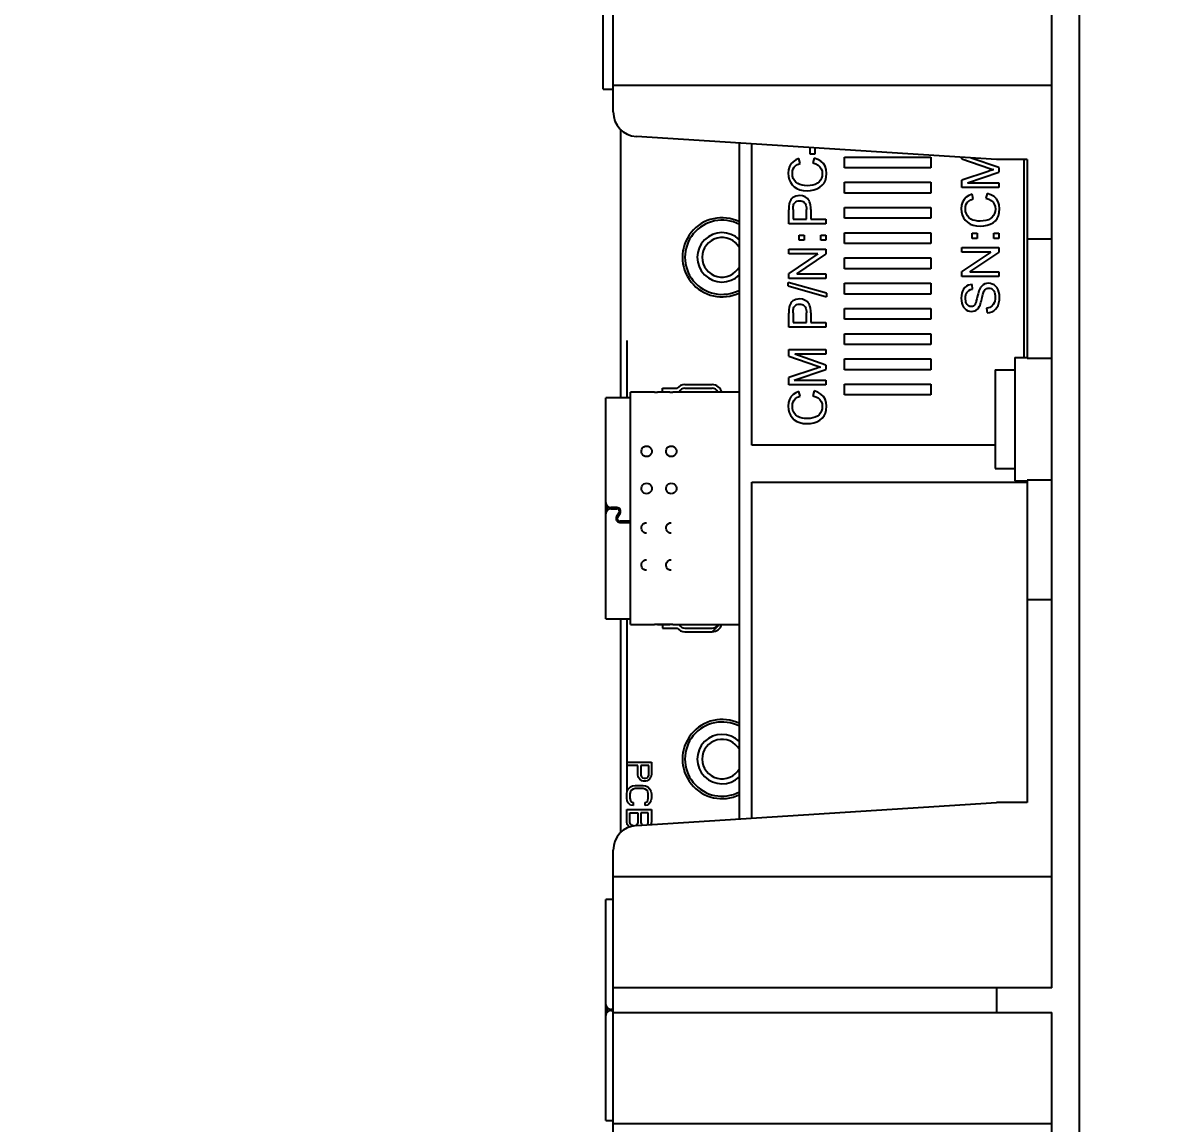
# Model space of a CAD drawing. Header units: millimetres. Extents: x 0 to 841, y 0 to 594.
# Drawn here: x 108.94 to 155.6, y 181.38 to 225.92 of the extents above; entities that cross this region are included whole.
import ezdxf

# ---------------------------------------------------------------- set-up
doc = ezdxf.new("R2010")
doc.units = ezdxf.units.MM
doc.header["$LTSCALE"] = 46.255
doc.layers.get('0').update_dxf_attribs({"linetype": 'CONTINUOUS'})
doc.layers.add('ASSEM_MEM', color=7, linetype='CONTINUOUS')
doc.styles.get("Standard").update_dxf_attribs({"font": 'txt', "width": 0.8})
doc.dimstyles.new('DIMSTYLE_1', dxfattribs={"dimtxt": 3, "dimasz": 2.1, "dimexe": 2, "dimexo": 1, "dimgap": 0.75, "dimtad": 1, "dimzin": 0, "dimdsep": 46, "dimtxsty": 'STANDARD', "dimblk": '_FILLED', "dimblk1": '_FILLED', "dimblk2": '_FILLED', "dimcen": 0.09, "dimazin": 0, "dimtp": 0.01, "dimtm": 0.01, "dimtfac": 1, "dimtofl": 0, "dimtmove": 0, "dimatfit": 3, "dimldrblk": '_FILLED', "dimfxl": 1, "dimtolj": 1, "dimtzin": 0, "dimarcsym": 0})

# ---------------------------------------------------------------- blocks, each defined once
blk = doc.blocks.new('_FILLED')
at = {"color": 0, "linetype": 'BYBLOCK'}
blk.add_solid([(0, 0), (-1, 0.167), (-1, -0.167)], dxfattribs=at)
blk = doc.blocks.new('*D13')
at = {"color": 7, "linetype": 'CONTINUOUS'}
for p, q in [((129.102, 252.79), (102.315, 252.79)), ((104.315, 252.79), (104.315, 183.26)), ((104.315, 113.73), (104.315, 183.26)), ((160.592, 113.73), (102.315, 113.73))]:
    blk.add_line(p, q, dxfattribs=at)
at = {"color": 7, "linetype": 'CONTINUOUS', "xscale": 2.1, "yscale": 2.1, "zscale": 2.1}
for p, rotation in [((104.315, 252.79), 90), ((104.315, 113.73), 270)]:
    blk.add_blockref('_FILLED', p, dxfattribs=dict(at, rotation=rotation))
at = {"color": 7, "linetype": 'CONTINUOUS', "insert": (100.565, 176.22), "char_height": 3, "width": 14.4, "attachment_point": 2, "rotation": 90, "line_spacing_factor": 0.9}
blk.add_mtext('139.06', dxfattribs=at)

msp = doc.modelspace()

# ---------------------------------------------------------------- linework, layer by layer
at = {"color": 7, "linetype": 'CONTINUOUS'}
for p, q in [((132.802, 222.327), (132.802, 234.452)), ((150.547, 186.89), (150.547, 227.89)), ((150.547, 223.39), (132.802, 223.39)), ((148.302, 220.39), (133.738, 221.329)), ((137.902, 221.06), (137.902, 193.719)), ((138.402, 208.84), (138.402, 221.028)), ((140.767, 220.606), (140.767, 220.876)), ((140.952, 220.864), (140.952, 220.606)), ((140.36, 220.236), (140.314, 220.431)), ((140.952, 220.606), (140.767, 220.606)), ((140.926, 220.457), (140.876, 220.258)), ((142.152, 220.058), (142.152, 220.496)), ((142.152, 220.496), (145.652, 220.496)), ((145.652, 220.496), (145.652, 220.058)), ((146.902, 220.427), (146.902, 220.48)), ((146.902, 220.427), (148.035, 220.037)), ((148.402, 220.067), (147.284, 220.455)), ((149.547, 220.39), (148.302, 220.39)), ((149.402, 220.39), (149.402, 212.39)), ((149.547, 220.39), (149.547, 212.357)), ((145.652, 220.058), (142.152, 220.058)), ((147.964, 219.916), (146.902, 219.561)), ((147.125, 219.454), (148.402, 219.888)), ((148.402, 220.067), (148.402, 219.888)), ((142.152, 219.037), (142.152, 219.475)), ((142.152, 219.475), (145.652, 219.475)), ((145.652, 219.475), (145.652, 219.037)), ((146.902, 219.263), (146.902, 219.561)), ((147.125, 219.454), (148.402, 219.454)), ((148.402, 219.454), (148.402, 219.263)), ((145.652, 219.037), (142.152, 219.037)), ((148.402, 219.263), (146.902, 219.263)), ((147.36, 218.803), (147.314, 218.999)), ((147.926, 219.024), (147.876, 218.826)), ((142.152, 218.017), (142.152, 218.454)), ((142.152, 218.454), (145.652, 218.454)), ((145.652, 218.454), (145.652, 218.017)), ((139.902, 217.79), (139.902, 218.356)), ((140.079, 218.372), (140.079, 217.989)), ((140.079, 217.989), (140.615, 217.989)), ((140.615, 217.989), (140.615, 218.377)), ((140.792, 218.373), (140.792, 217.989)), ((140.792, 217.989), (141.402, 217.989)), ((141.402, 217.989), (141.402, 217.79)), ((145.652, 218.017), (142.152, 218.017)), ((141.402, 217.79), (139.902, 217.79)), ((140.316, 217.13), (140.316, 217.34)), ((140.316, 217.34), (140.525, 217.34)), ((140.525, 217.13), (140.316, 217.13)), ((140.525, 217.34), (140.525, 217.13)), ((141.193, 217.13), (141.193, 217.34)), ((141.193, 217.34), (141.402, 217.34)), ((141.402, 217.13), (141.193, 217.13)), ((141.402, 217.34), (141.402, 217.13)), ((142.152, 216.996), (142.152, 217.433)), ((142.152, 217.433), (145.652, 217.433)), ((145.652, 216.996), (142.152, 216.996)), ((145.652, 217.433), (145.652, 216.996)), ((147.316, 217.201), (147.316, 217.411)), ((147.316, 217.411), (147.525, 217.411)), ((147.525, 217.201), (147.316, 217.201)), ((147.525, 217.411), (147.525, 217.201)), ((148.193, 217.201), (148.193, 217.411)), ((148.193, 217.411), (148.402, 217.411)), ((148.402, 217.201), (148.193, 217.201)), ((148.402, 217.411), (148.402, 217.201)), ((149.547, 217.19), (150.547, 217.19)), ((139.902, 216.578), (139.902, 216.769)), ((139.902, 216.769), (141.402, 216.769)), ((141.08, 216.578), (139.902, 215.79)), ((141.08, 216.578), (139.902, 216.578)), ((140.224, 215.777), (141.402, 216.565)), ((141.402, 216.769), (141.402, 216.565)), ((146.902, 216.649), (146.902, 216.84)), ((146.902, 216.84), (148.402, 216.84)), ((148.08, 216.649), (146.902, 215.862)), ((148.08, 216.649), (146.902, 216.649)), ((147.224, 215.848), (148.402, 216.636)), ((148.402, 216.84), (148.402, 216.636)), ((142.152, 215.975), (142.152, 216.412)), ((142.152, 216.412), (145.652, 216.412)), ((145.652, 216.412), (145.652, 215.975)), ((139.902, 215.587), (139.902, 215.79)), ((140.224, 215.777), (141.402, 215.777)), ((141.402, 215.777), (141.402, 215.587)), ((145.652, 215.975), (142.152, 215.975)), ((146.902, 215.658), (146.902, 215.862)), ((148.402, 215.658), (146.902, 215.658)), ((147.224, 215.848), (148.402, 215.848)), ((148.402, 215.848), (148.402, 215.658)), ((139.877, 215.28), (139.877, 215.427)), ((141.428, 214.993), (139.877, 215.427)), ((139.877, 215.28), (141.428, 214.845)), ((141.402, 215.587), (139.902, 215.587)), ((142.152, 214.954), (142.152, 215.392)), ((142.152, 215.392), (145.652, 215.392)), ((145.652, 215.392), (145.652, 214.954)), ((147.339, 215.153), (147.325, 215.344)), ((141.428, 214.993), (141.428, 214.845)), ((145.652, 214.954), (142.152, 214.954)), ((140.079, 214.191), (140.079, 213.807)), ((140.615, 213.807), (140.615, 214.195)), ((140.792, 214.192), (140.792, 213.807)), ((142.152, 213.933), (142.152, 214.371)), ((142.152, 214.371), (145.652, 214.371)), ((145.652, 214.371), (145.652, 213.933)), ((147.904, 214.382), (147.92, 214.195)), ((139.902, 213.609), (139.902, 214.175)), ((140.079, 213.807), (140.615, 213.807)), ((140.792, 213.807), (141.402, 213.807)), ((141.402, 213.807), (141.402, 213.609)), ((145.652, 213.933), (142.152, 213.933)), ((141.402, 213.609), (139.902, 213.609)), ((142.152, 212.912), (142.152, 213.35)), ((142.152, 213.35), (145.652, 213.35)), ((145.652, 213.35), (145.652, 212.912)), ((145.652, 212.912), (142.152, 212.912)), ((139.902, 212.439), (139.902, 212.707)), ((139.902, 212.707), (141.402, 212.707)), ((139.902, 212.439), (141.035, 212.05)), ((141.402, 212.079), (140.147, 212.515)), ((141.402, 212.515), (140.147, 212.515)), ((141.402, 212.707), (141.402, 212.515)), ((142.152, 211.892), (142.152, 212.329)), ((142.152, 212.329), (145.652, 212.329)), ((145.652, 212.329), (145.652, 211.892)), ((149.047, 212.39), (149.047, 207.39)), ((149.047, 212.39), (149.547, 212.39)), ((149.547, 212.357), (150.547, 212.357)), ((140.964, 211.929), (139.902, 211.574)), ((140.125, 211.466), (141.402, 211.9)), ((141.402, 212.079), (141.402, 211.9)), ((145.652, 211.892), (142.152, 211.892)), ((148.247, 211.89), (148.247, 207.89)), ((148.247, 211.89), (149.047, 211.89)), ((139.902, 211.275), (139.902, 211.574)), ((140.125, 211.466), (141.402, 211.466)), ((141.402, 211.466), (141.402, 211.275)), ((141.402, 211.275), (139.902, 211.275)), ((140.36, 210.816), (140.314, 211.011)), ((140.926, 211.037), (140.876, 210.838)), ((142.152, 210.871), (142.152, 211.308)), ((142.152, 211.308), (145.652, 211.308)), ((145.652, 211.308), (145.652, 210.871)), ((145.652, 210.871), (142.152, 210.871)), ((148.247, 208.84), (138.402, 208.84)), ((148.247, 207.89), (149.047, 207.89)), ((138.402, 193.751), (138.402, 207.34)), ((138.402, 207.34), (149.547, 207.34)), ((149.047, 207.39), (149.547, 207.39)), ((149.547, 207.422), (149.547, 194.39)), ((150.547, 207.422), (149.547, 207.422)), ((149.547, 202.59), (150.547, 202.59)), ((133.738, 193.45), (148.302, 194.39)), ((149.547, 194.39), (148.302, 194.39)), ((132.802, 180.327), (132.802, 192.452)), ((132.802, 191.39), (150.547, 191.39)), ((150.547, 186.89), (132.802, 186.89)), ((148.302, 186.89), (148.302, 185.89)), ((132.802, 185.89), (150.547, 185.89)), ((150.547, 144.89), (150.547, 185.89)), ((150.547, 181.39), (132.802, 181.39))]:
    msp.add_line(p, q, dxfattribs=at)
for points in [[(140.314, 220.431), (140.181, 220.378), (140.074, 220.305), (139.992, 220.217)], [(140.876, 220.258), (140.996, 220.221), (141.09, 220.168), (141.162, 220.102)], [(141.3, 220.232), (141.203, 220.327), (141.079, 220.403), (140.926, 220.457)], [(139.992, 220.217), (139.929, 220.109), (139.89, 219.983), (139.877, 219.839)], [(139.877, 219.839), (139.887, 219.709), (139.918, 219.587), (139.968, 219.474)], [(140.047, 219.835), (140.056, 219.933), (140.082, 220.015), (140.122, 220.084)], [(140.129, 219.545), (140.084, 219.628), (140.056, 219.724), (140.047, 219.835)], [(140.122, 220.084), (140.18, 220.144), (140.26, 220.195), (140.36, 220.236)], [(141.162, 220.102), (141.215, 220.02), (141.247, 219.926), (141.258, 219.819)], [(141.258, 219.819), (141.25, 219.729), (141.227, 219.644), (141.188, 219.564)], [(141.428, 219.836), (141.413, 219.989), (141.369, 220.121), (141.3, 220.232)], [(141.33, 219.441), (141.383, 219.549), (141.417, 219.681), (141.428, 219.836)], [(148.035, 220.037), (148.114, 220.011), (148.186, 219.988)], [(139.968, 219.474), (140.037, 219.373), (140.125, 219.288), (140.233, 219.22)], [(140.352, 219.382), (140.264, 219.421), (140.19, 219.476), (140.129, 219.545)], [(140.64, 219.335), (140.542, 219.34), (140.446, 219.356), (140.352, 219.382)], [(140.975, 219.391), (140.875, 219.36), (140.764, 219.342), (140.64, 219.335)], [(141.188, 219.564), (141.133, 219.493), (141.063, 219.435), (140.975, 219.391)], [(141.043, 219.209), (141.163, 219.274), (141.258, 219.352), (141.33, 219.441)], [(140.132, 218.889), (140.073, 218.854), (140.025, 218.814), (139.987, 218.769)], [(140.336, 218.935), (140.263, 218.93), (140.194, 218.914), (140.132, 218.889)], [(140.233, 219.22), (140.353, 219.171), (140.489, 219.141), (140.641, 219.131)], [(140.66, 218.813), (140.568, 218.88), (140.46, 218.921), (140.336, 218.935)], [(140.641, 219.131), (140.785, 219.14), (140.919, 219.166), (141.043, 219.209)], [(147.314, 218.999), (147.181, 218.945), (147.074, 218.873), (146.992, 218.785)], [(148.3, 218.799), (148.203, 218.895), (148.079, 218.97), (147.926, 219.024)], [(139.916, 218.584), (139.908, 218.513), (139.904, 218.438), (139.902, 218.356)], [(139.987, 218.769), (139.957, 218.716), (139.933, 218.655), (139.916, 218.584)], [(140.079, 218.372), (140.08, 218.417), (140.081, 218.457), (140.084, 218.494), (140.087, 218.527), (140.093, 218.557)], [(140.093, 218.557), (140.112, 218.605), (140.141, 218.647), (140.182, 218.682)], [(140.182, 218.682), (140.229, 218.709), (140.283, 218.725), (140.342, 218.731)], [(140.342, 218.731), (140.396, 218.727), (140.441, 218.716), (140.481, 218.7), (140.514, 218.678), (140.544, 218.65)], [(140.544, 218.65), (140.565, 218.621), (140.583, 218.586), (140.597, 218.543), (140.607, 218.494), (140.613, 218.439), (140.615, 218.377)], [(140.792, 218.373), (140.789, 218.465), (140.781, 218.547), (140.766, 218.619), (140.746, 218.682), (140.721, 218.735), (140.692, 218.779), (140.66, 218.813)], [(146.992, 218.785), (146.929, 218.677), (146.89, 218.551), (146.877, 218.406)], [(146.877, 218.406), (146.887, 218.276), (146.918, 218.155), (146.968, 218.042)], [(147.047, 218.402), (147.056, 218.5), (147.082, 218.583), (147.122, 218.651)], [(147.129, 218.113), (147.084, 218.195), (147.056, 218.292), (147.047, 218.402)], [(147.122, 218.651), (147.18, 218.712), (147.26, 218.762), (147.36, 218.803)], [(147.876, 218.826), (147.996, 218.789), (148.09, 218.736), (148.162, 218.669)], [(148.162, 218.669), (148.215, 218.588), (148.247, 218.494), (148.258, 218.387)], [(148.428, 218.403), (148.413, 218.557), (148.369, 218.688), (148.3, 218.799)], [(148.33, 218.008), (148.383, 218.117), (148.417, 218.249), (148.428, 218.403)], [(146.968, 218.042), (147.037, 217.941), (147.125, 217.856), (147.233, 217.787)], [(147.352, 217.949), (147.264, 217.989), (147.19, 218.044), (147.129, 218.113)], [(147.64, 217.903), (147.542, 217.908), (147.446, 217.924), (147.352, 217.949)], [(147.975, 217.958), (147.875, 217.928), (147.764, 217.909), (147.64, 217.903)], [(148.188, 218.132), (148.133, 218.061), (148.063, 218.003), (147.975, 217.958)], [(148.043, 217.777), (148.163, 217.841), (148.258, 217.919), (148.33, 218.008)], [(148.258, 218.387), (148.25, 218.297), (148.227, 218.212), (148.188, 218.132)], [(147.233, 217.787), (147.353, 217.739), (147.489, 217.708), (147.641, 217.698)], [(147.641, 217.698), (147.785, 217.707), (147.919, 217.734), (148.043, 217.777)], [(147.089, 215.27), (147.026, 215.219), (146.973, 215.154), (146.931, 215.074)], [(147.325, 215.344), (147.238, 215.332), (147.159, 215.307), (147.089, 215.27)], [(147.125, 215.049), (147.181, 215.1), (147.252, 215.135), (147.339, 215.153)], [(147.613, 215.133), (147.593, 215.081), (147.574, 215.022), (147.555, 214.956), (147.536, 214.882)], [(147.766, 215.326), (147.709, 215.278), (147.658, 215.213), (147.613, 215.133)], [(147.979, 215.389), (147.9, 215.381), (147.829, 215.36), (147.766, 215.326)], [(147.784, 215.021), (147.809, 215.077), (147.838, 215.122), (147.873, 215.156)], [(147.873, 215.156), (147.909, 215.179), (147.95, 215.193), (147.995, 215.197)], [(148.205, 215.32), (148.131, 215.359), (148.055, 215.381), (147.979, 215.389)], [(147.995, 215.197), (148.04, 215.193), (148.083, 215.179), (148.124, 215.154)], [(148.124, 215.154), (148.16, 215.121), (148.19, 215.079), (148.216, 215.025)], [(148.369, 215.123), (148.324, 215.204), (148.269, 215.269), (148.205, 215.32)], [(140.132, 214.708), (140.073, 214.673), (140.025, 214.632), (139.987, 214.588)], [(140.336, 214.754), (140.263, 214.749), (140.194, 214.733), (140.132, 214.708)], [(140.66, 214.632), (140.568, 214.699), (140.46, 214.74), (140.336, 214.754)], [(146.931, 215.074), (146.901, 214.986), (146.883, 214.888), (146.877, 214.78)], [(146.877, 214.78), (146.883, 214.679), (146.9, 214.587), (146.928, 214.505)], [(147.052, 214.788), (147.055, 214.857), (147.065, 214.917), (147.08, 214.97), (147.1, 215.014), (147.125, 215.049)], [(147.118, 214.525), (147.099, 214.554), (147.082, 214.589), (147.069, 214.63), (147.059, 214.677), (147.054, 214.73), (147.052, 214.788)], [(147.536, 214.882), (147.507, 214.756), (147.496, 214.715), (147.486, 214.678), (147.476, 214.644), (147.466, 214.613), (147.456, 214.585), (147.445, 214.56), (147.434, 214.538), (147.423, 214.518), (147.41, 214.501)], [(147.617, 214.465), (147.638, 214.51), (147.657, 214.562), (147.675, 214.619), (147.693, 214.683), (147.711, 214.754)], [(147.711, 214.754), (147.727, 214.82), (147.742, 214.879), (147.756, 214.932), (147.769, 214.979), (147.784, 215.021)], [(148.25, 214.825), (148.245, 214.74), (148.23, 214.663), (148.206, 214.595)], [(148.216, 215.025), (148.235, 214.965), (148.246, 214.899), (148.25, 214.825)], [(148.428, 214.834), (148.421, 214.939), (148.401, 215.035), (148.369, 215.123)], [(148.369, 214.492), (148.401, 214.592), (148.421, 214.706), (148.428, 214.834)], [(139.916, 214.403), (139.908, 214.332), (139.904, 214.257), (139.902, 214.175)], [(139.987, 214.588), (139.957, 214.535), (139.933, 214.473), (139.916, 214.403)], [(140.079, 214.191), (140.08, 214.236), (140.081, 214.276), (140.084, 214.313), (140.087, 214.346), (140.093, 214.376)], [(140.093, 214.376), (140.112, 214.424), (140.141, 214.466), (140.182, 214.501)], [(140.182, 214.501), (140.229, 214.528), (140.283, 214.544), (140.342, 214.549)], [(140.342, 214.549), (140.396, 214.545), (140.441, 214.535), (140.481, 214.518), (140.514, 214.496), (140.544, 214.468)], [(140.544, 214.468), (140.565, 214.44), (140.583, 214.405), (140.597, 214.362), (140.607, 214.313), (140.613, 214.257), (140.615, 214.195)], [(140.792, 214.192), (140.789, 214.284), (140.781, 214.366), (140.766, 214.438), (140.746, 214.501), (140.721, 214.554), (140.692, 214.598), (140.66, 214.632)], [(146.928, 214.505), (146.969, 214.426), (147.02, 214.364), (147.078, 214.316)], [(147.078, 214.316), (147.146, 214.28), (147.217, 214.259), (147.29, 214.252)], [(147.277, 214.443), (147.218, 214.452), (147.165, 214.48), (147.118, 214.525)], [(147.41, 214.501), (147.372, 214.469), (147.328, 214.45), (147.277, 214.443)], [(147.29, 214.252), (147.359, 214.258), (147.421, 214.276), (147.477, 214.304)], [(147.477, 214.304), (147.529, 214.344), (147.576, 214.398), (147.617, 214.465)], [(148.089, 214.443), (148.037, 214.415), (147.975, 214.394), (147.904, 214.382)], [(147.92, 214.195), (148.018, 214.205), (148.108, 214.233), (148.19, 214.277)], [(148.206, 214.595), (148.173, 214.532), (148.134, 214.481), (148.089, 214.443)], [(148.19, 214.277), (148.263, 214.335), (148.322, 214.406), (148.369, 214.492)], [(141.035, 212.05), (141.114, 212.023), (141.186, 212)], [(140.314, 211.011), (140.181, 210.958), (140.074, 210.885), (139.992, 210.797)], [(141.3, 210.812), (141.203, 210.907), (141.079, 210.983), (140.926, 211.037)], [(139.992, 210.797), (139.929, 210.689), (139.89, 210.563), (139.877, 210.419)], [(140.047, 210.415), (140.056, 210.513), (140.082, 210.595), (140.122, 210.664)], [(140.122, 210.664), (140.18, 210.724), (140.26, 210.775), (140.36, 210.816)], [(140.876, 210.838), (140.996, 210.801), (141.09, 210.748), (141.162, 210.682)], [(141.162, 210.682), (141.215, 210.6), (141.247, 210.506), (141.258, 210.399)], [(141.428, 210.416), (141.413, 210.569), (141.369, 210.701), (141.3, 210.812)], [(139.877, 210.419), (139.887, 210.288), (139.918, 210.167), (139.968, 210.054)], [(139.968, 210.054), (140.037, 209.953), (140.125, 209.868), (140.233, 209.8)], [(140.129, 210.125), (140.084, 210.208), (140.056, 210.304), (140.047, 210.415)], [(140.352, 209.962), (140.264, 210.001), (140.19, 210.056), (140.129, 210.125)], [(141.188, 210.144), (141.133, 210.073), (141.063, 210.015), (140.975, 209.97)], [(141.043, 209.789), (141.163, 209.854), (141.258, 209.932), (141.33, 210.021)], [(141.258, 210.399), (141.25, 210.309), (141.227, 210.224), (141.188, 210.144)], [(141.33, 210.021), (141.383, 210.129), (141.417, 210.261), (141.428, 210.416)], [(140.233, 209.8), (140.353, 209.751), (140.489, 209.721), (140.641, 209.711)], [(140.64, 209.915), (140.542, 209.92), (140.446, 209.936), (140.352, 209.962)], [(140.975, 209.97), (140.875, 209.94), (140.764, 209.922), (140.64, 209.915)], [(140.641, 209.711), (140.785, 209.72), (140.919, 209.746), (141.043, 209.789)]]:
    msp.add_lwpolyline(points, dxfattribs=at)
for centre, radius, start, end in [((133.802, 222.327), 1, 180, 266.3086), ((151.506, 209.317), 11.175, 107.2807, 108.4768), ((144.506, 201.33), 11.175, 107.2806, 108.4768), ((133.802, 192.452), 1, 93.6914, 180)]:
    msp.add_arc(centre, radius, start, end, dxfattribs=at)
at = {"layer": 'ASSEM_MEM', "color": 7, "linetype": 'CONTINUOUS'}
for p, q in [((132.402, 223.24), (132.402, 238.24)), ((151.642, 230), (151.642, 123.679)), ((132.402, 223.24), (132.802, 223.24)), ((133.102, 221.628), (133.102, 210.76)), ((133.348, 213.069), (133.348, 210.76)), ((133.502, 201.59), (133.502, 210.99)), ((134.477, 210.99), (133.502, 210.99)), ((135.092, 210.99), (134.592, 210.99)), ((135.092, 210.988), (134.592, 210.988)), ((134.802, 210.988), (134.802, 211.14)), ((134.802, 211.14), (135.39, 211.14)), ((135.092, 210.988), (135.135, 210.989)), ((135.135, 210.989), (135.208, 210.99)), ((137.902, 210.99), (135.208, 210.99)), ((135.702, 211.29), (136.802, 211.29)), ((135.702, 211.14), (136.802, 211.14)), ((132.502, 201.82), (132.502, 210.76)), ((133.502, 210.76), (132.502, 210.76)), ((132.552, 206.194), (132.552, 206.385)), ((132.702, 206.265), (132.702, 206.315)), ((132.952, 206.315), (132.702, 206.315)), ((132.702, 206.265), (132.952, 206.265)), ((132.938, 205.94), (133.039, 206.115)), ((133.082, 206.09), (132.981, 205.915)), ((133.502, 205.765), (133.068, 205.765)), ((133.068, 205.715), (133.502, 205.715)), ((132.502, 201.82), (133.502, 201.82)), ((133.102, 201.82), (133.102, 193.151)), ((133.348, 201.82), (133.348, 194.812)), ((133.502, 201.59), (134.477, 201.59)), ((134.549, 201.59), (134.477, 201.59)), ((134.592, 201.591), (134.549, 201.59)), ((134.592, 201.591), (135.092, 201.591)), ((135.092, 201.59), (134.592, 201.59)), ((134.802, 201.59), (134.802, 201.44)), ((134.802, 201.44), (135.39, 201.44)), ((135.208, 201.59), (137.902, 201.59)), ((135.702, 201.44), (136.802, 201.44)), ((135.702, 201.29), (136.802, 201.29)), ((136.799, 201.29), (137.099, 201.59)), ((132.502, 181.52), (132.502, 190.46)), ((132.802, 190.46), (132.502, 190.46)), ((132.552, 185.894), (132.552, 186.085)), ((132.702, 185.965), (132.702, 186.015)), ((132.802, 186.015), (132.702, 186.015)), ((132.702, 185.965), (132.802, 185.965)), ((132.502, 181.52), (132.802, 181.52))]:
    msp.add_line(p, q, dxfattribs=at)
at = {"layer": 'ASSEM_MEM', "color": 40, "linetype": 'CONTINUOUS'}
for p, q in [((133.348, 196.011), (134.348, 196.011)), ((134.348, 196.011), (134.348, 195.511)), ((133.795, 195.886), (133.348, 195.886)), ((133.795, 195.511), (133.795, 195.886)), ((133.923, 195.886), (133.923, 195.49)), ((134.242, 195.886), (133.923, 195.886)), ((134.242, 195.49), (134.242, 195.886)), ((133.582, 195.053), (133.689, 195.074)), ((133.689, 195.074), (134.008, 195.074)), ((133.816, 195.407), (133.795, 195.511)), ((133.88, 195.324), (133.816, 195.407)), ((133.965, 195.261), (133.88, 195.324)), ((133.923, 195.49), (133.944, 195.428)), ((133.944, 195.428), (133.986, 195.386)), ((134.029, 195.24), (133.965, 195.261)), ((133.986, 195.386), (134.05, 195.365)), ((134.008, 195.074), (134.114, 195.053)), ((134.114, 195.24), (134.029, 195.24)), ((134.05, 195.365), (134.114, 195.365)), ((134.114, 195.365), (134.178, 195.386)), ((134.178, 195.261), (134.114, 195.24)), ((134.178, 195.386), (134.221, 195.428)), ((134.263, 195.324), (134.178, 195.261)), ((134.221, 195.428), (134.242, 195.49)), ((134.327, 195.407), (134.263, 195.324)), ((134.348, 195.511), (134.327, 195.407)), ((133.348, 194.74), (133.369, 194.845)), ((133.348, 194.553), (133.348, 194.74)), ((133.369, 194.845), (133.412, 194.928)), ((133.412, 194.928), (133.497, 195.011)), ((133.497, 194.824), (133.476, 194.74)), ((133.476, 194.74), (133.476, 194.553)), ((133.497, 195.011), (133.582, 195.053)), ((133.54, 194.886), (133.497, 194.824)), ((133.603, 194.928), (133.54, 194.886)), ((133.689, 194.949), (133.603, 194.928)), ((134.008, 194.949), (133.689, 194.949)), ((134.093, 194.928), (134.008, 194.949)), ((134.157, 194.886), (134.093, 194.928)), ((134.114, 195.053), (134.199, 195.011)), ((134.199, 194.824), (134.157, 194.886)), ((134.199, 195.011), (134.284, 194.928)), ((134.221, 194.74), (134.199, 194.824)), ((134.221, 194.553), (134.221, 194.74)), ((134.284, 194.928), (134.327, 194.845)), ((134.327, 194.845), (134.348, 194.74)), ((134.348, 194.74), (134.348, 194.553)), ((133.369, 194.449), (133.348, 194.553)), ((133.412, 194.365), (133.369, 194.449)), ((133.497, 194.282), (133.412, 194.365)), ((133.476, 194.553), (133.497, 194.47)), ((133.497, 194.47), (133.54, 194.407)), ((133.603, 194.261), (133.497, 194.282)), ((133.54, 194.407), (133.603, 194.386)), ((133.603, 194.386), (133.603, 194.261)), ((134.093, 194.386), (134.157, 194.407)), ((134.093, 194.261), (134.093, 194.386)), ((134.199, 194.282), (134.093, 194.261)), ((134.157, 194.407), (134.199, 194.47)), ((134.199, 194.47), (134.221, 194.553)), ((134.284, 194.365), (134.199, 194.282)), ((134.327, 194.449), (134.284, 194.365)), ((134.348, 194.553), (134.327, 194.449)), ((133.348, 193.595), (133.348, 194.095)), ((133.348, 194.095), (134.348, 194.095)), ((133.476, 193.574), (133.476, 193.97)), ((133.476, 193.97), (133.795, 193.97)), ((133.795, 193.97), (133.795, 193.574)), ((133.923, 193.97), (133.923, 193.574)), ((134.221, 193.97), (133.923, 193.97)), ((134.221, 193.574), (134.221, 193.97)), ((134.348, 194.095), (134.348, 193.595)), ((133.369, 193.49), (133.348, 193.595)), ((133.433, 193.407), (133.369, 193.49)), ((133.497, 193.511), (133.476, 193.574)), ((133.54, 193.47), (133.497, 193.511)), ((133.603, 193.449), (133.54, 193.47)), ((133.774, 193.511), (133.731, 193.47)), ((133.795, 193.574), (133.774, 193.511)), ((133.923, 193.574), (133.944, 193.511)), ((133.944, 193.511), (133.986, 193.47)), ((134.199, 193.511), (134.221, 193.574)), ((134.348, 193.595), (134.327, 193.49))]:
    msp.add_line(p, q, dxfattribs=at)
at = {"layer": 'ASSEM_MEM', "color": 7, "linetype": 'CONTINUOUS'}
for points in [[(134.477, 210.99), (134.549, 210.989), (134.592, 210.988)], [(134.001, 208.439), (133.964, 208.488), (133.943, 208.545), (133.94, 208.61), (133.955, 208.672), (133.988, 208.726), (134.037, 208.769), (134.095, 208.795), (134.152, 208.803)], [(134.152, 208.803), (134.214, 208.794), (134.268, 208.769), (134.314, 208.729), (134.347, 208.679), (134.364, 208.62), (134.363, 208.556), (134.346, 208.498), (134.313, 208.449), (134.266, 208.409), (134.212, 208.384), (134.152, 208.376)], [(135.001, 208.439), (134.964, 208.488), (134.943, 208.545), (134.94, 208.61), (134.955, 208.672), (134.988, 208.726), (135.037, 208.769), (135.095, 208.795), (135.152, 208.803)], [(135.152, 208.803), (135.214, 208.794), (135.268, 208.769), (135.314, 208.729), (135.347, 208.679), (135.364, 208.62), (135.363, 208.556), (135.346, 208.498), (135.313, 208.449), (135.266, 208.409), (135.212, 208.384), (135.152, 208.376)], [(134.152, 208.376), (134.096, 208.383), (134.046, 208.404), (134.001, 208.439)], [(135.152, 208.376), (135.096, 208.383), (135.046, 208.404), (135.001, 208.439)], [(134.001, 206.939), (133.964, 206.988), (133.943, 207.045), (133.94, 207.11), (133.955, 207.172), (133.988, 207.226), (134.037, 207.269), (134.095, 207.295), (134.152, 207.303)], [(134.152, 207.303), (134.214, 207.294), (134.268, 207.269), (134.314, 207.229), (134.347, 207.179), (134.364, 207.12), (134.363, 207.056), (134.346, 206.998), (134.313, 206.949), (134.266, 206.909), (134.212, 206.884), (134.152, 206.876)], [(135.001, 206.939), (134.964, 206.988), (134.943, 207.045), (134.94, 207.11), (134.955, 207.172), (134.988, 207.226), (135.037, 207.269), (135.095, 207.295), (135.152, 207.303)], [(135.152, 207.303), (135.214, 207.294), (135.268, 207.269), (135.314, 207.229), (135.347, 207.179), (135.364, 207.12), (135.363, 207.056), (135.346, 206.998), (135.313, 206.949), (135.266, 206.909), (135.212, 206.884), (135.152, 206.876)], [(134.152, 206.876), (134.096, 206.883), (134.046, 206.904), (134.001, 206.939)], [(135.152, 206.876), (135.096, 206.883), (135.046, 206.904), (135.001, 206.939)], [(134.152, 205.276), (134.093, 205.284), (134.034, 205.312), (133.986, 205.356), (133.954, 205.409), (133.94, 205.471), (133.943, 205.534), (133.964, 205.591), (134.001, 205.64)], [(134.001, 205.64), (134.046, 205.675), (134.096, 205.696), (134.152, 205.703)], [(135.152, 205.276), (135.093, 205.284), (135.034, 205.312), (134.986, 205.356), (134.954, 205.409), (134.94, 205.471), (134.943, 205.534), (134.964, 205.591), (135.001, 205.64)], [(135.001, 205.64), (135.046, 205.675), (135.096, 205.696), (135.152, 205.703)], [(134.152, 203.776), (134.093, 203.784), (134.034, 203.812), (133.986, 203.856), (133.954, 203.909), (133.94, 203.971), (133.943, 204.034), (133.964, 204.091), (134.001, 204.14)], [(134.001, 204.14), (134.046, 204.175), (134.096, 204.196), (134.152, 204.203)], [(135.152, 203.776), (135.093, 203.784), (135.034, 203.812), (134.986, 203.856), (134.954, 203.909), (134.94, 203.971), (134.943, 204.034), (134.964, 204.091), (135.001, 204.14)], [(135.001, 204.14), (135.046, 204.175), (135.096, 204.196), (135.152, 204.203)], [(135.208, 201.59), (135.135, 201.59), (135.092, 201.591)]]:
    msp.add_lwpolyline(points, dxfattribs=at)
for centre, radius, start, end in [((137.202, 216.44), 1.6, 63.6834, 296.3166), ((137.202, 216.44), 1.5, 62.1499, 297.8501), ((137.202, 216.44), 1, 45.4131, 314.5869), ((137.202, 216.44), 0.8, 28.7816, 331.2184), ((135.702, 210.89), 0.4, 90, 141.3178), ((135.702, 210.89), 0.25, 90, 156.4169), ((136.802, 210.89), 0.4, 14.4807, 90), ((136.802, 210.89), 0.25, 23.5831, 90), ((132.702, 206.515), 0.2, 180, 270), ((132.702, 206.065), 0.2, 90, 180), ((132.952, 206.165), 0.15, 330, 90), ((132.952, 206.165), 0.1, 330, 90), ((133.068, 205.865), 0.15, 150, 270), ((133.068, 205.865), 0.1, 150, 270), ((135.702, 201.69), 0.4, 218.6822, 270), ((135.702, 201.69), 0.25, 203.5831, 270), ((136.802, 201.69), 0.4, 270, 345.5193), ((136.802, 201.69), 0.25, 270, 336.4169), ((137.202, 196.14), 1.6, 63.6834, 296.3166), ((137.202, 196.14), 1.5, 62.1499, 297.8501), ((137.202, 196.14), 1, 45.4131, 314.5869), ((137.202, 196.14), 0.8, 28.7816, 331.2184), ((132.702, 186.215), 0.2, 180, 270), ((132.702, 185.765), 0.2, 90, 180)]:
    msp.add_arc(centre, radius, start, end, dxfattribs=at)

# ---------------------------------------------------------------- dimensions: what is measured, and where the dimension line sits
at = {"color": 7, "linetype": 'CONTINUOUS'}
dim = msp.add_linear_dim(base=(104.315, 252.79), p1=(161.592, 113.73), p2=(130.102, 252.79), angle=90, dimstyle='DIMSTYLE_1', dxfattribs=at)
dim.commit()
dim.dimension.update_dxf_attribs({"geometry": '*D13', "text_midpoint": (104.315, 176.52), "dimtype": 160})

doc.saveas('drawing.dxf')
